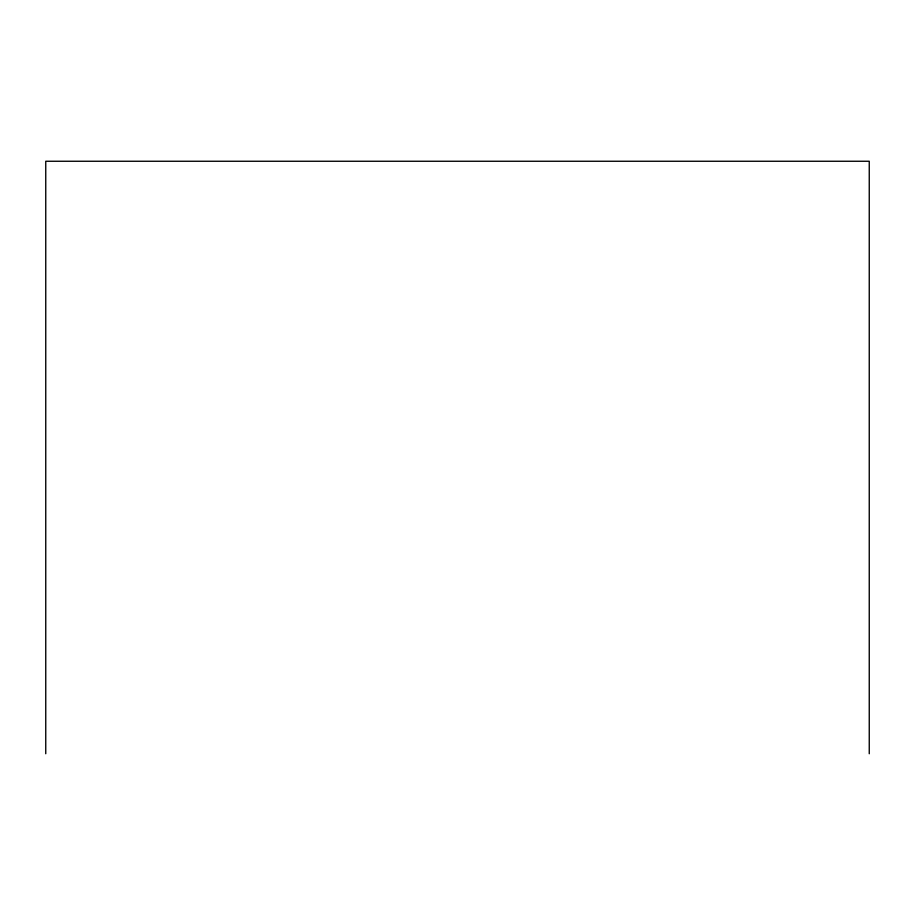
<?xml version="1.0" encoding="UTF-8"?>
<svg xmlns="http://www.w3.org/2000/svg" width="915" height="915" viewBox="0 0 915 915"><rect width="100%" height="100%" fill="white"/><g stroke="black" fill="none" stroke-linecap="round" stroke-linejoin="round"><path stroke-width="1.37" d="M869.25 753.743L869.25 161.257L45.75 161.257L45.75 753.743"/></g></svg>
